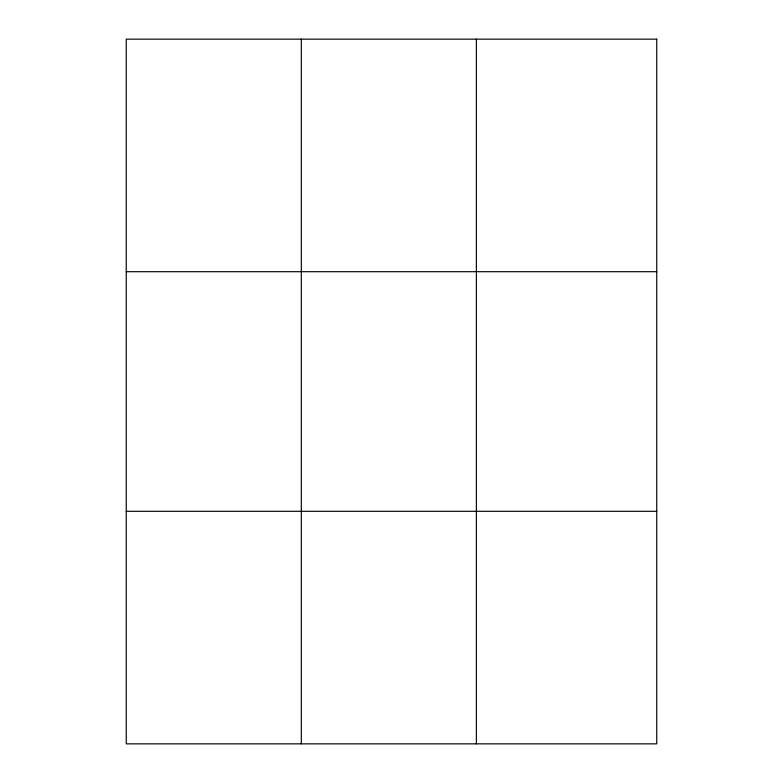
<?xml version="1.0" encoding="UTF-8"?>
<svg xmlns="http://www.w3.org/2000/svg" width="783" height="783" viewBox="0 0 783 783"><rect width="100%" height="100%" fill="white"/><g stroke="black" fill="none" stroke-linecap="round" stroke-linejoin="round"><path stroke-width="1.17" d="M301.318 743.85L301.318 39.15M476.377 743.85L476.377 39.15M126.249 271.701L656.751 271.701M126.249 511.299L656.751 511.299M656.751 39.15L656.751 743.85L126.249 743.85L126.249 39.15L656.751 39.15"/></g></svg>
